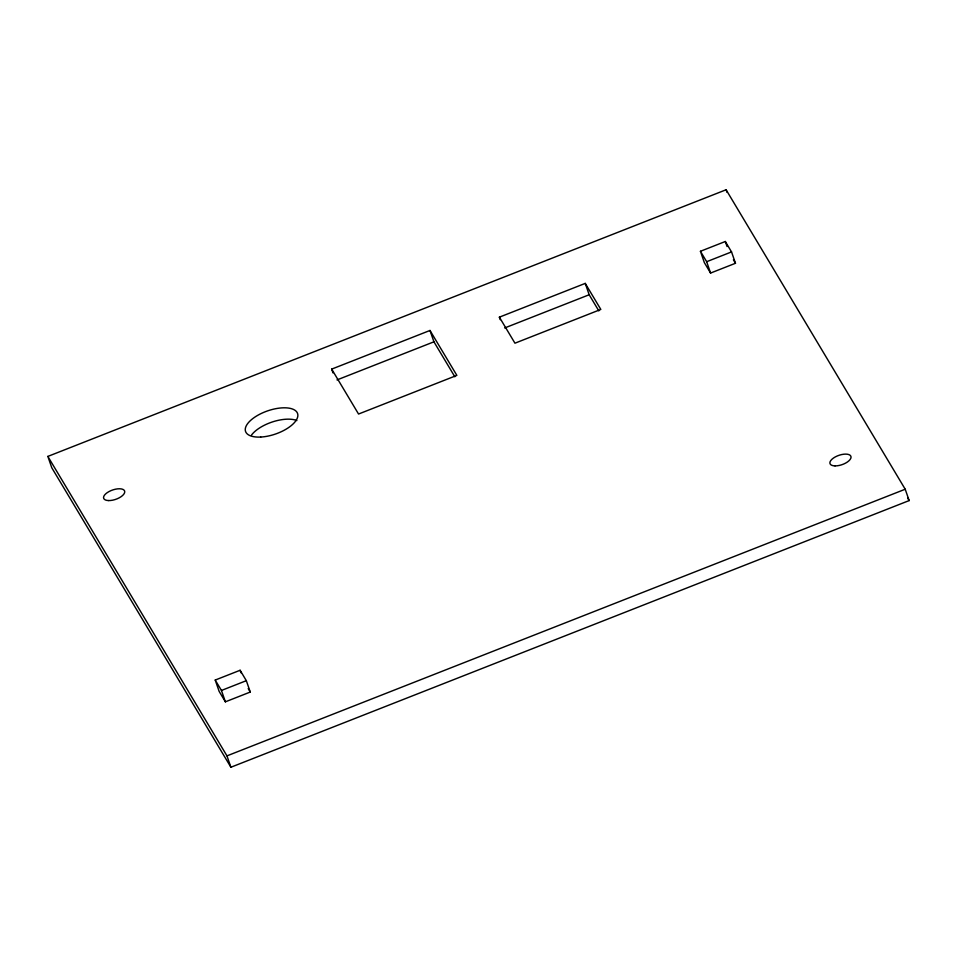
<?xml version="1.0" encoding="UTF-8"?>
<svg xmlns="http://www.w3.org/2000/svg" width="957" height="957" viewBox="0 0 957 957"><rect width="100%" height="100%" fill="white"/><g stroke="black" fill="none" stroke-linecap="round" stroke-linejoin="round"><path stroke-width="1.44" d="M47.85 456.417L726.1 189.761L905.214 489.23L909.15 500.583L230.9 767.239L51.786 467.77L47.85 456.417L226.965 755.874L230.9 767.239M331.684 369.115L429.992 330.464L456.86 375.383L358.552 414.034L331.684 369.115L332.988 372.895M336.996 379.929L433.928 341.816L454.826 376.759M499.375 317.162L585.241 283.392L600.817 309.434L514.95 343.192L499.375 317.162L500.248 319.686M504.686 327.964L589.177 294.756L598.819 310.869M700.428 251.284L725.31 241.499L731.543 251.918L735.478 263.271L710.584 273.056L704.364 262.637L700.428 251.284L706.661 261.704L710.584 273.056M706.661 261.704L731.543 251.918M215.217 680.056L240.111 670.271L246.332 680.678L250.267 692.043L225.385 701.828L219.153 691.409L215.217 680.056L221.45 690.464L225.385 701.828M221.45 690.464L246.332 680.678M226.965 755.874L905.214 489.23M907.619 498.023L909.15 500.583M733.397 259.802L735.478 263.271M248.198 688.562L250.267 692.043M726.1 189.761L726.973 192.285M725.31 241.499L727.069 246.547M585.241 283.392L589.177 294.756M429.992 330.464L433.928 341.816M240.111 670.271L240.985 672.795M251.535 435.028A27.502 12.226 -19.1 0 1 296.873 420.554M260.711 437.05A27.502 12.226 -19.1 0 0 297.735 414.094A27.502 12.226 -19.1 0 0 256.249 416.211A27.502 12.226 -19.1 0 0 260.711 437.05M108.715 500.571A11.065 4.917 -19.1 0 0 124.745 491.886A11.065 4.917 -19.1 0 0 109.014 491.563A11.065 4.917 -19.1 0 0 108.715 500.571M835.03 465.892A11.065 4.917 -19.1 0 0 851.048 457.219A11.065 4.917 -19.1 0 0 835.329 456.896A11.065 4.917 -19.1 0 0 835.03 465.892"/></g></svg>
